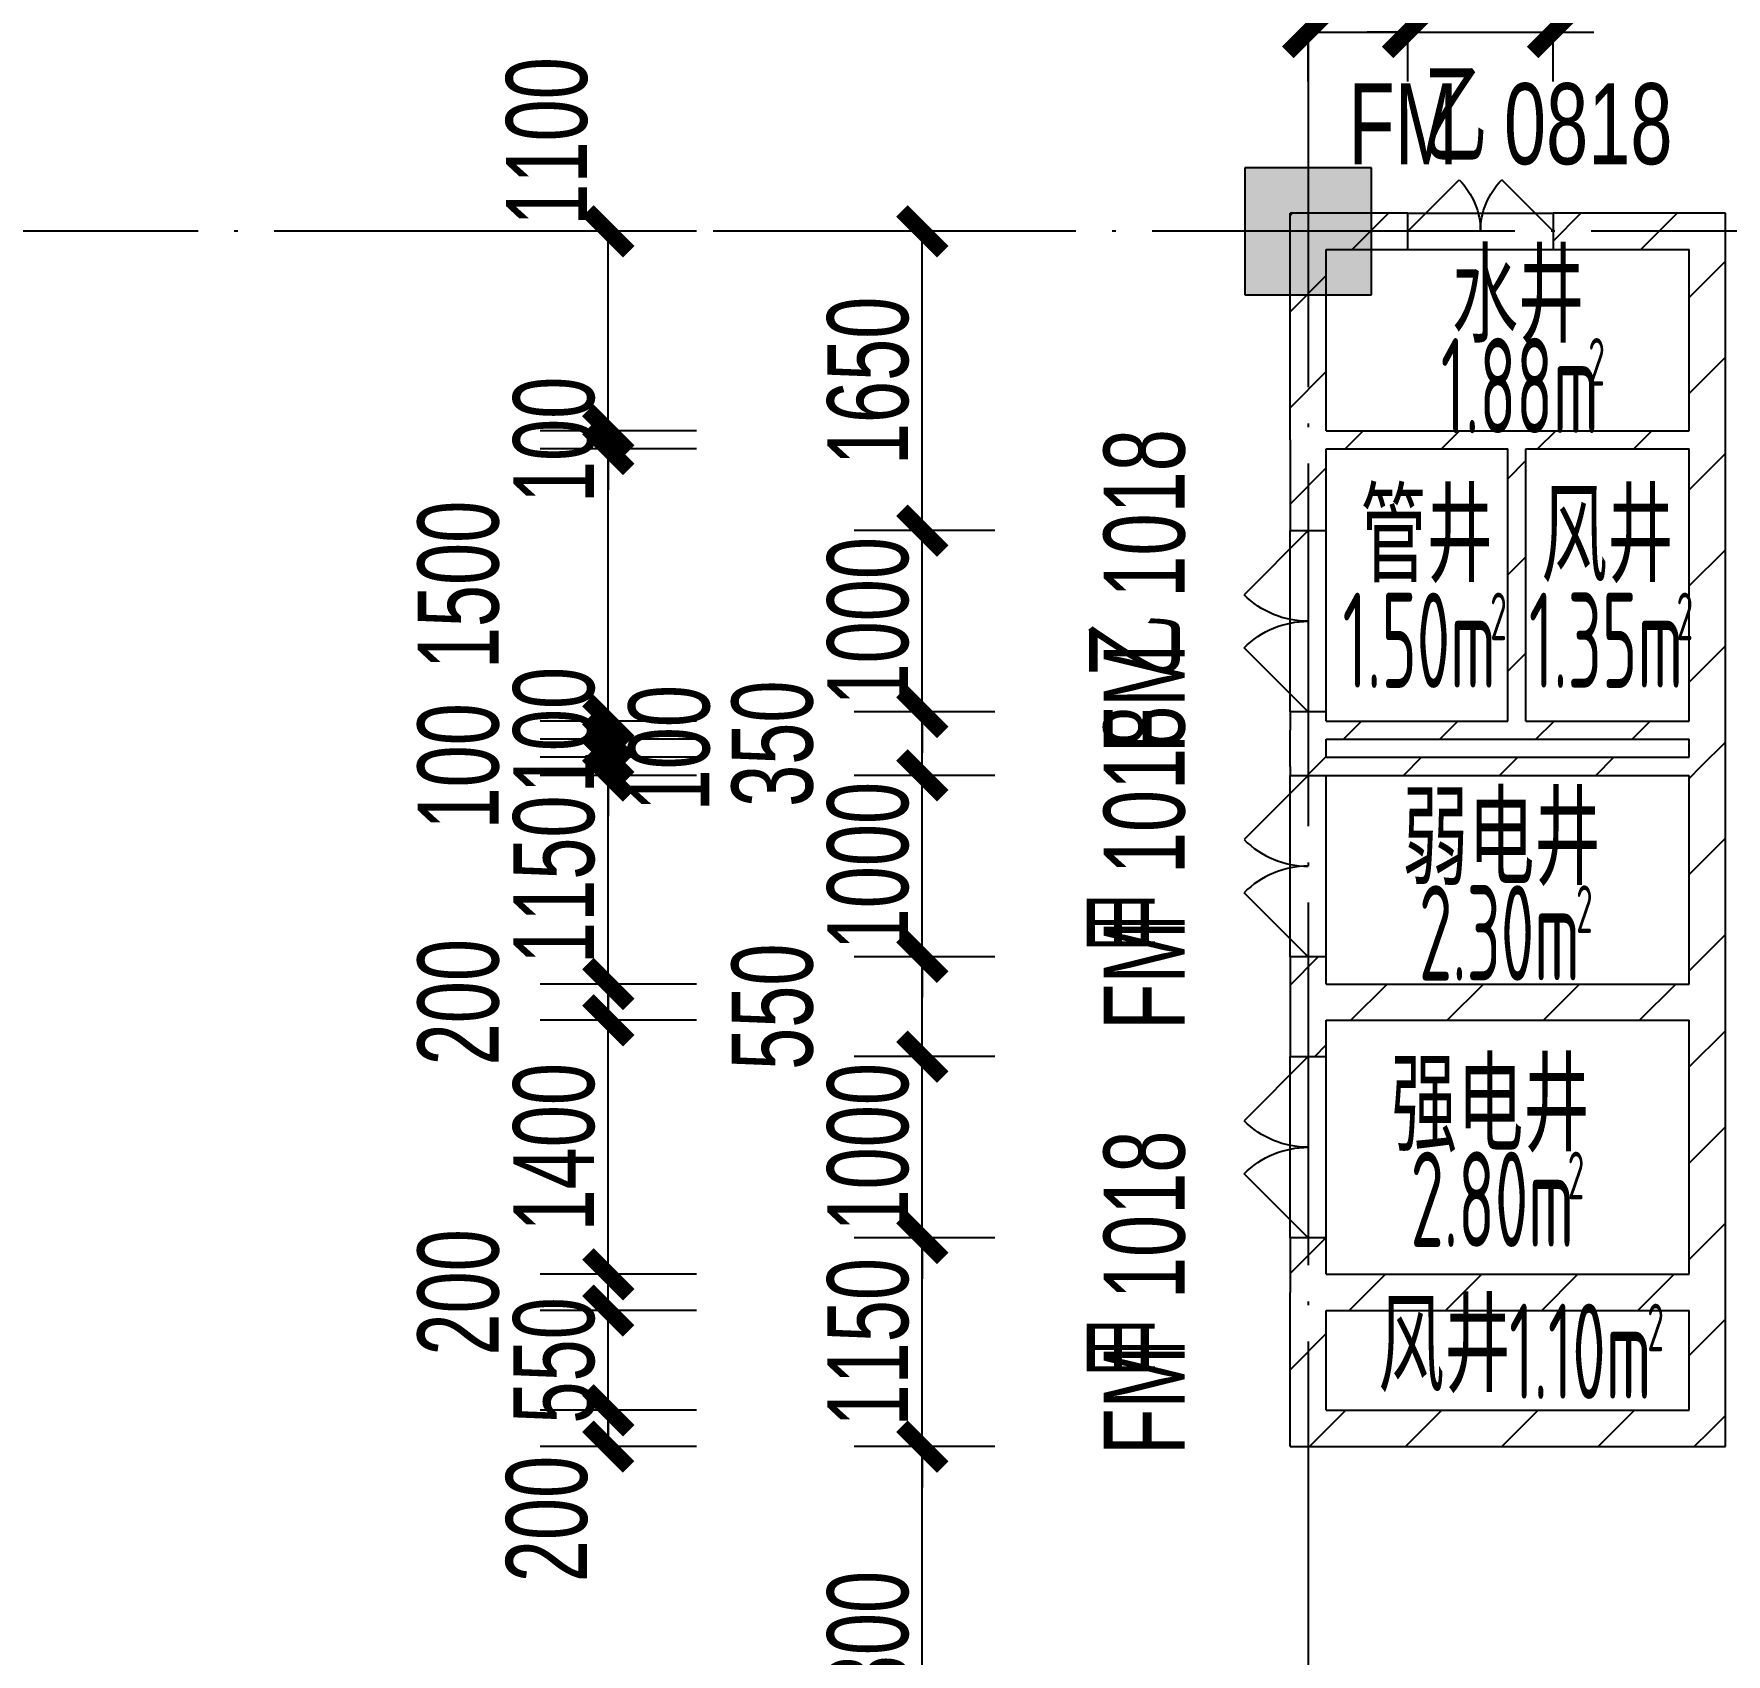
# Model space of a CAD drawing. Extents: x 1821501 to 1914341, y 446160 to 501460.
# Drawn here: x 1891615 to 1900945, y 474366 to 483299 of the extents above; entities that cross this region are included whole.
import ezdxf

# ---------------------------------------------------------------- set-up
doc = ezdxf.new("R2010")
doc.units = 0
doc.header["$LTSCALE"] = 1000
doc.linetypes.add('11#平面图$0$DOTE', pattern=[2.42, 2, -0.2, 0.02, -0.2])
doc.layers.get('0').update_dxf_attribs({"linetype": 'CONTINUOUS'})
doc.layers.get('Defpoints').update_dxf_attribs({"linetype": 'CONTINUOUS'})
for name, color, linetype in [('11#平面图$0$A-Anno-Dims', 3, 'CONTINUOUS'), ('11#平面图$0$A-Anno-Note', 241, 'CONTINUOUS'), ('11#平面图$0$A-Grid', 222, '11#平面图$0$DOTE'), ('11#平面图$0$A-Wall-Patt', 13, 'CONTINUOUS'), ('11#平面图$0$PUB_HATCH', 8, 'CONTINUOUS'), ('11#平面图$0$S-Cols', 90, 'CONTINUOUS'), ('11#平面图$0$WALL', 2, 'CONTINUOUS'), ('11#平面图$0$WINDOW', 4, 'CONTINUOUS'), ('11#平面图$0$WINDOW_TEXT', 7, 'CONTINUOUS')]:
    doc.layers.add(name, color=color, linetype=linetype)
doc.layers.add('11#平面图$0$尺寸标注-柱', color=3, linetype='CONTINUOUS', lineweight=18)
doc.styles.add('11#平面图$0$_TCH_DIM_T3', font='JZFZ_ENA', dxfattribs={"width": 0.7, "bigfont": 'JZFZ_CNB'})
doc.styles.add('11#平面图$0$_TCH_WINDOW', font='JZFZ_ENA', dxfattribs={"width": 0.7, "height": 5, "bigfont": 'JZFZ_CNB'})
doc.styles.add('11#平面图$0$STANDARD', font='GBENOR', dxfattribs={"bigfont": 'GBCBIG'})
doc.dimstyles.new('11#平面图$0$_TCH_ARCH&&150', dxfattribs={"dimtxt": 446.25, "dimasz": 225, "dimexe": 375, "dimexo": 375, "dimgap": 75, "dimtad": 1, "dimdec": 0, "dimzin": 0, "dimdsep": 46, "dimtxsty": '11#平面图$0$_TCH_DIM_T3', "dimblk": '11#平面图$0$_ArchTick', "dimcen": 0.09, "dimclrt": 7, "dimazin": 2, "dimtfac": 1, "dimtdec": 0, "dimtix": 1, "dimtmove": 2, "dimatfit": 3, "dimtolj": 1, "dimtzin": 0, "dimarcsym": 0})
pattern_1 = [(45, (0, 269.27), (-265.16515, 265.16515), [])]

# ---------------------------------------------------------------- blocks, each defined once
blk = doc.blocks.new('11#平面图$0$$DorLib2D$00000116')
at = {"color": 0}
for p, q in [((-0.5, 0), (-0.1464, 0.3536)), ((0.5, 0), (0.1464, 0.3536))]:
    blk.add_line(p, q, dxfattribs=at)
for centre, start, end in [((-0.5, 0), 0, 45), ((0.5, 0), 135, 180)]:
    blk.add_arc(centre, 0.5, start, end, dxfattribs=at)
blk = doc.blocks.new('11#平面图$0$A$C7CF12DCB')
at = {"layer": '11#平面图$0$A-Wall-Patt'}
blk.add_hatch(color=256, dxfattribs=at).paths.add_polyline_path([(67650, 25650), (66950, 25650), (66950, 24950), (67650, 24950)])
at = {"layer": '11#平面图$0$S-Cols'}
for p, q in [((67650, 25650), (66950, 25650)), ((66950, 25650), (66950, 24950)), ((67650, 24950), (67650, 25650)), ((66950, 24950), (67650, 24950))]:
    blk.add_line(p, q, dxfattribs=at)
blk = doc.blocks.new('11#平面图$0$_ArchTick')
at = {"color": 0, "linetype": 'ByBlock', "const_width": 0.4}
blk.add_lwpolyline([(-0.5, -0.5), (0.5, 0.5)], dxfattribs=at)
blk = doc.blocks.new('*D198')
at = {"layer": '11#平面图$0$A-Anno-Dims', "color": 0, "lineweight": -2, "transparency": 16777216}
for p, q in [((68531.3, 23825), (67757, 23825)), ((68132, 21525), (68132, 23825)), ((68531.3, 21525), (67757, 21525))]:
    blk.add_line(p, q, dxfattribs=at)
at = {"layer": 'Defpoints', "color": 0, "transparency": 16777216}
for p in [(68132, 23825), (68906.3, 23825), (68906.3, 21525)]:
    blk.add_point(p, dxfattribs=at)
at = {"layer": '11#平面图$0$A-Anno-Dims', "color": 0, "lineweight": -2, "transparency": 16777216, "xscale": 225, "yscale": 225, "zscale": 225}
for p, rotation in [((68132, 23825), 90), ((68132, 21525), 270)]:
    blk.add_blockref('11#平面图$0$_ArchTick', p, dxfattribs=dict(at, rotation=rotation))
at = {"layer": '11#平面图$0$A-Anno-Dims', "color": 7, "transparency": 16777216, "insert": (67833.9, 22675), "char_height": 446.25, "attachment_point": 5, "rotation": 90, "style": '11#平面图$0$_TCH_DIM_T3'}
blk.add_mtext('\\A1;2300', dxfattribs=at)
blk = doc.blocks.new('*D199')
at = {"layer": '11#平面图$0$A-Anno-Dims', "color": 0, "lineweight": -2, "transparency": 16777216}
for p, q in [((68132, 24975), (68132, 25200)), ((68531.3, 24975), (67757, 24975)), ((68132, 23825), (68132, 24975)), ((68531.3, 23825), (67757, 23825)), ((68132, 23825), (68132, 23600))]:
    blk.add_line(p, q, dxfattribs=at)
at = {"layer": 'Defpoints', "color": 0, "transparency": 16777216}
for p in [(68132, 24975), (68906.3, 24975), (68906.3, 23825)]:
    blk.add_point(p, dxfattribs=at)
at = {"layer": '11#平面图$0$A-Anno-Dims', "color": 0, "lineweight": -2, "transparency": 16777216, "xscale": 225, "yscale": 225, "zscale": 225}
for p, rotation in [((68132, 24975), 270), ((68132, 23825), 90)]:
    blk.add_blockref('11#平面图$0$_ArchTick', p, dxfattribs=dict(at, rotation=rotation))
at = {"layer": '11#平面图$0$A-Anno-Dims', "color": 7, "transparency": 16777216, "insert": (67833.9, 24400), "char_height": 446.25, "attachment_point": 5, "rotation": 90, "style": '11#平面图$0$_TCH_DIM_T3'}
blk.add_mtext('\\A1;1150', dxfattribs=at)
blk = doc.blocks.new('*D200')
at = {"layer": '11#平面图$0$A-Anno-Dims', "color": 0, "lineweight": -2, "transparency": 16777216}
for p, q in [((68132, 25975), (68132, 26200)), ((68531.3, 25975), (67757, 25975)), ((68132, 24975), (68132, 25975)), ((68531.3, 24975), (67757, 24975)), ((68132, 24975), (68132, 24750))]:
    blk.add_line(p, q, dxfattribs=at)
at = {"layer": 'Defpoints', "color": 0, "transparency": 16777216}
for p in [(68132, 25975), (68906.3, 25975), (68906.3, 24975)]:
    blk.add_point(p, dxfattribs=at)
at = {"layer": '11#平面图$0$A-Anno-Dims', "color": 0, "lineweight": -2, "transparency": 16777216, "xscale": 225, "yscale": 225, "zscale": 225}
for p, rotation in [((68132, 25975), 270), ((68132, 24975), 90)]:
    blk.add_blockref('11#平面图$0$_ArchTick', p, dxfattribs=dict(at, rotation=rotation))
at = {"layer": '11#平面图$0$A-Anno-Dims', "color": 7, "transparency": 16777216, "insert": (67833.9, 25475), "char_height": 446.25, "attachment_point": 5, "rotation": 90, "style": '11#平面图$0$_TCH_DIM_T3'}
blk.add_mtext('\\A1;1000', dxfattribs=at)
blk = doc.blocks.new('*D201')
at = {"layer": '11#平面图$0$A-Anno-Dims', "color": 0, "lineweight": -2, "transparency": 16777216}
for p, q in [((68531.3, 26525), (67757, 26525)), ((68132, 25975), (68132, 26525)), ((68531.3, 25975), (67757, 25975))]:
    blk.add_line(p, q, dxfattribs=at)
at = {"layer": 'Defpoints', "color": 0, "transparency": 16777216}
for p in [(68132, 26525), (68906.3, 26525), (68906.3, 25975)]:
    blk.add_point(p, dxfattribs=at)
at = {"layer": '11#平面图$0$A-Anno-Dims', "color": 0, "lineweight": -2, "transparency": 16777216, "xscale": 225, "yscale": 225, "zscale": 225}
for p, rotation in [((68132, 26525), 90), ((68132, 25975), 270)]:
    blk.add_blockref('11#平面图$0$_ArchTick', p, dxfattribs=dict(at, rotation=rotation))
at = {"layer": '11#平面图$0$A-Anno-Dims', "color": 7, "transparency": 16777216, "insert": (67307, 26250), "char_height": 446.25, "attachment_point": 5, "rotation": 90, "style": '11#平面图$0$_TCH_DIM_T3'}
blk.add_mtext('\\A1;550', dxfattribs=at)
blk = doc.blocks.new('*D202')
at = {"layer": '11#平面图$0$A-Anno-Dims', "color": 0, "lineweight": -2, "transparency": 16777216}
for p, q in [((68132, 27525), (68132, 27750)), ((68531.3, 27525), (67757, 27525)), ((68132, 26525), (68132, 27525)), ((68531.3, 26525), (67757, 26525)), ((68132, 26525), (68132, 26300))]:
    blk.add_line(p, q, dxfattribs=at)
at = {"layer": 'Defpoints', "color": 0, "transparency": 16777216}
for p in [(68132, 27525), (68906.3, 27525), (68906.3, 26525)]:
    blk.add_point(p, dxfattribs=at)
at = {"layer": '11#平面图$0$A-Anno-Dims', "color": 0, "lineweight": -2, "transparency": 16777216, "xscale": 225, "yscale": 225, "zscale": 225}
for p, rotation in [((68132, 27525), 270), ((68132, 26525), 90)]:
    blk.add_blockref('11#平面图$0$_ArchTick', p, dxfattribs=dict(at, rotation=rotation))
at = {"layer": '11#平面图$0$A-Anno-Dims', "color": 7, "transparency": 16777216, "insert": (67833.9, 27025), "char_height": 446.25, "attachment_point": 5, "rotation": 90, "style": '11#平面图$0$_TCH_DIM_T3'}
blk.add_mtext('\\A1;1000', dxfattribs=at)
blk = doc.blocks.new('*D203')
at = {"layer": '11#平面图$0$A-Anno-Dims', "color": 0, "lineweight": -2, "transparency": 16777216}
for p, q in [((68531.3, 27875), (67757, 27875)), ((68132, 27525), (68132, 27875)), ((68531.3, 27525), (67757, 27525))]:
    blk.add_line(p, q, dxfattribs=at)
at = {"layer": 'Defpoints', "color": 0, "transparency": 16777216}
for p in [(68132, 27875), (68906.3, 27875), (68906.3, 27525)]:
    blk.add_point(p, dxfattribs=at)
at = {"layer": '11#平面图$0$A-Anno-Dims', "color": 0, "lineweight": -2, "transparency": 16777216, "xscale": 225, "yscale": 225, "zscale": 225}
for p, rotation in [((68132, 27875), 90), ((68132, 27525), 270)]:
    blk.add_blockref('11#平面图$0$_ArchTick', p, dxfattribs=dict(at, rotation=rotation))
at = {"layer": '11#平面图$0$A-Anno-Dims', "color": 7, "transparency": 16777216, "insert": (67307, 27700), "char_height": 446.25, "attachment_point": 5, "rotation": 90, "style": '11#平面图$0$_TCH_DIM_T3'}
blk.add_mtext('\\A1;350', dxfattribs=at)
blk = doc.blocks.new('*D204')
at = {"layer": '11#平面图$0$A-Anno-Dims', "color": 0, "lineweight": -2, "transparency": 16777216}
for p, q in [((68132, 28875), (68132, 29100)), ((68531.3, 28875), (67757, 28875)), ((68132, 27875), (68132, 28875)), ((68531.3, 27875), (67757, 27875)), ((68132, 27875), (68132, 27650))]:
    blk.add_line(p, q, dxfattribs=at)
at = {"layer": 'Defpoints', "color": 0, "transparency": 16777216}
for p in [(68132, 28875), (68906.3, 28875), (68906.3, 27875)]:
    blk.add_point(p, dxfattribs=at)
at = {"layer": '11#平面图$0$A-Anno-Dims', "color": 0, "lineweight": -2, "transparency": 16777216, "xscale": 225, "yscale": 225, "zscale": 225}
for p, rotation in [((68132, 28875), 270), ((68132, 27875), 90)]:
    blk.add_blockref('11#平面图$0$_ArchTick', p, dxfattribs=dict(at, rotation=rotation))
at = {"layer": '11#平面图$0$A-Anno-Dims', "color": 7, "transparency": 16777216, "insert": (67833.9, 28375), "char_height": 446.25, "attachment_point": 5, "rotation": 90, "style": '11#平面图$0$_TCH_DIM_T3'}
blk.add_mtext('\\A1;1000', dxfattribs=at)
blk = doc.blocks.new('*D205')
at = {"layer": '11#平面图$0$A-Anno-Dims', "color": 0, "lineweight": -2, "transparency": 16777216}
for p, q in [((68531.3, 30525), (67757, 30525)), ((68132, 28875), (68132, 30525)), ((68531.3, 28875), (67757, 28875))]:
    blk.add_line(p, q, dxfattribs=at)
at = {"layer": 'Defpoints', "color": 0, "transparency": 16777216}
for p in [(68132, 30525), (68906.3, 30525), (68906.3, 28875)]:
    blk.add_point(p, dxfattribs=at)
at = {"layer": '11#平面图$0$A-Anno-Dims', "color": 0, "lineweight": -2, "transparency": 16777216, "xscale": 225, "yscale": 225, "zscale": 225}
for p, rotation in [((68132, 30525), 90), ((68132, 28875), 270)]:
    blk.add_blockref('11#平面图$0$_ArchTick', p, dxfattribs=dict(at, rotation=rotation))
at = {"layer": '11#平面图$0$A-Anno-Dims', "color": 7, "transparency": 16777216, "insert": (67833.9, 29700), "char_height": 446.25, "attachment_point": 5, "rotation": 90, "style": '11#平面图$0$_TCH_DIM_T3'}
blk.add_mtext('\\A1;1650', dxfattribs=at)
blk = doc.blocks.new('*D206')
at = {"layer": '11#平面图$0$A-Anno-Dims', "color": 0, "lineweight": -2, "transparency": 16777216}
for p, q in [((66886.7, 24025), (66025.7, 24025)), ((66400.7, 23825), (66400.7, 24025)), ((66886.7, 23825), (66025.7, 23825))]:
    blk.add_line(p, q, dxfattribs=at)
at = {"layer": 'Defpoints', "color": 0, "transparency": 16777216}
for p in [(66400.7, 24025), (67261.7, 24025), (67261.7, 23825)]:
    blk.add_point(p, dxfattribs=at)
at = {"layer": '11#平面图$0$A-Anno-Dims', "color": 0, "lineweight": -2, "transparency": 16777216, "xscale": 225, "yscale": 225, "zscale": 225}
for p, rotation in [((66400.7, 24025), 90), ((66400.7, 23825), 270)]:
    blk.add_blockref('11#平面图$0$_ArchTick', p, dxfattribs=dict(at, rotation=rotation))
at = {"layer": '11#平面图$0$A-Anno-Dims', "color": 7, "transparency": 16777216, "insert": (66063.2, 23425.6), "char_height": 446.25, "attachment_point": 5, "rotation": 90, "style": '11#平面图$0$_TCH_DIM_T3'}
blk.add_mtext('\\A1;200', dxfattribs=at)
blk = doc.blocks.new('*D207')
at = {"layer": '11#平面图$0$A-Anno-Dims', "color": 0, "lineweight": -2, "transparency": 16777216}
for p, q in [((66400.7, 24575), (66400.7, 24800)), ((66886.7, 24575), (66025.7, 24575)), ((66400.7, 24025), (66400.7, 24575)), ((66886.7, 24025), (66025.7, 24025)), ((66400.7, 24025), (66400.7, 23800))]:
    blk.add_line(p, q, dxfattribs=at)
at = {"layer": 'Defpoints', "color": 0, "transparency": 16777216}
for p in [(66400.7, 24575), (67261.7, 24575), (67261.7, 24025)]:
    blk.add_point(p, dxfattribs=at)
at = {"layer": '11#平面图$0$A-Anno-Dims', "color": 0, "lineweight": -2, "transparency": 16777216, "xscale": 225, "yscale": 225, "zscale": 225}
for p, rotation in [((66400.7, 24575), 270), ((66400.7, 24025), 90)]:
    blk.add_blockref('11#平面图$0$_ArchTick', p, dxfattribs=dict(at, rotation=rotation))
at = {"layer": '11#平面图$0$A-Anno-Dims', "color": 7, "transparency": 16777216, "insert": (66102.6, 24300), "char_height": 446.25, "attachment_point": 5, "rotation": 90, "style": '11#平面图$0$_TCH_DIM_T3'}
blk.add_mtext('\\A1;550', dxfattribs=at)
blk = doc.blocks.new('*D208')
at = {"layer": '11#平面图$0$A-Anno-Dims', "color": 0, "lineweight": -2, "transparency": 16777216}
for p, q in [((66886.7, 24775), (66025.7, 24775)), ((66400.7, 24575), (66400.7, 24775)), ((66886.7, 24575), (66025.7, 24575))]:
    blk.add_line(p, q, dxfattribs=at)
at = {"layer": 'Defpoints', "color": 0, "transparency": 16777216}
for p in [(66400.7, 24775), (67261.7, 24775), (67261.7, 24575)]:
    blk.add_point(p, dxfattribs=at)
at = {"layer": '11#平面图$0$A-Anno-Dims', "color": 0, "lineweight": -2, "transparency": 16777216, "xscale": 225, "yscale": 225, "zscale": 225}
for p, rotation in [((66400.7, 24775), 90), ((66400.7, 24575), 270)]:
    blk.add_blockref('11#平面图$0$_ArchTick', p, dxfattribs=dict(at, rotation=rotation))
at = {"layer": '11#平面图$0$A-Anno-Dims', "color": 7, "transparency": 16777216, "insert": (65575.7, 24675), "char_height": 446.25, "attachment_point": 5, "rotation": 90, "style": '11#平面图$0$_TCH_DIM_T3'}
blk.add_mtext('\\A1;200', dxfattribs=at)
blk = doc.blocks.new('*D209')
at = {"layer": '11#平面图$0$A-Anno-Dims', "color": 0, "lineweight": -2, "transparency": 16777216}
for p, q in [((66886.7, 26175), (66025.7, 26175)), ((66400.7, 24775), (66400.7, 26175)), ((66886.7, 24775), (66025.7, 24775))]:
    blk.add_line(p, q, dxfattribs=at)
at = {"layer": 'Defpoints', "color": 0, "transparency": 16777216}
for p in [(66400.7, 26175), (67261.7, 26175), (67261.7, 24775)]:
    blk.add_point(p, dxfattribs=at)
at = {"layer": '11#平面图$0$A-Anno-Dims', "color": 0, "lineweight": -2, "transparency": 16777216, "xscale": 225, "yscale": 225, "zscale": 225}
for p, rotation in [((66400.7, 26175), 90), ((66400.7, 24775), 270)]:
    blk.add_blockref('11#平面图$0$_ArchTick', p, dxfattribs=dict(at, rotation=rotation))
at = {"layer": '11#平面图$0$A-Anno-Dims', "color": 7, "transparency": 16777216, "insert": (66102.6, 25475), "char_height": 446.25, "attachment_point": 5, "rotation": 90, "style": '11#平面图$0$_TCH_DIM_T3'}
blk.add_mtext('\\A1;1400', dxfattribs=at)
blk = doc.blocks.new('*D210')
at = {"layer": '11#平面图$0$A-Anno-Dims', "color": 0, "lineweight": -2, "transparency": 16777216}
for p, q in [((66886.7, 26375), (66025.7, 26375)), ((66400.7, 26175), (66400.7, 26375)), ((66886.7, 26175), (66025.7, 26175))]:
    blk.add_line(p, q, dxfattribs=at)
at = {"layer": 'Defpoints', "color": 0, "transparency": 16777216}
for p in [(66400.7, 26375), (67261.7, 26375), (67261.7, 26175)]:
    blk.add_point(p, dxfattribs=at)
at = {"layer": '11#平面图$0$A-Anno-Dims', "color": 0, "lineweight": -2, "transparency": 16777216, "xscale": 225, "yscale": 225, "zscale": 225}
for p, rotation in [((66400.7, 26375), 90), ((66400.7, 26175), 270)]:
    blk.add_blockref('11#平面图$0$_ArchTick', p, dxfattribs=dict(at, rotation=rotation))
at = {"layer": '11#平面图$0$A-Anno-Dims', "color": 7, "transparency": 16777216, "insert": (65575.7, 26275), "char_height": 446.25, "attachment_point": 5, "rotation": 90, "style": '11#平面图$0$_TCH_DIM_T3'}
blk.add_mtext('\\A1;200', dxfattribs=at)
blk = doc.blocks.new('*D211')
at = {"layer": '11#平面图$0$A-Anno-Dims', "color": 0, "lineweight": -2, "transparency": 16777216}
for p, q in [((66400.7, 27525), (66400.7, 27750)), ((66886.7, 27525), (66025.7, 27525)), ((66400.7, 26375), (66400.7, 27525)), ((66886.7, 26375), (66025.7, 26375)), ((66400.7, 26375), (66400.7, 26150))]:
    blk.add_line(p, q, dxfattribs=at)
at = {"layer": 'Defpoints', "color": 0, "transparency": 16777216}
for p in [(66400.7, 27525), (67261.7, 27525), (67261.7, 26375)]:
    blk.add_point(p, dxfattribs=at)
at = {"layer": '11#平面图$0$A-Anno-Dims', "color": 0, "lineweight": -2, "transparency": 16777216, "xscale": 225, "yscale": 225, "zscale": 225}
for p, rotation in [((66400.7, 27525), 270), ((66400.7, 26375), 90)]:
    blk.add_blockref('11#平面图$0$_ArchTick', p, dxfattribs=dict(at, rotation=rotation))
at = {"layer": '11#平面图$0$A-Anno-Dims', "color": 7, "transparency": 16777216, "insert": (66102.6, 26950), "char_height": 446.25, "attachment_point": 5, "rotation": 90, "style": '11#平面图$0$_TCH_DIM_T3'}
blk.add_mtext('\\A1;1150', dxfattribs=at)
blk = doc.blocks.new('*D212')
at = {"layer": '11#平面图$0$A-Anno-Dims', "color": 0, "lineweight": -2, "transparency": 16777216}
for p, q in [((66400.7, 27625), (66400.7, 27850)), ((66886.7, 27625), (66025.7, 27625)), ((66400.7, 27525), (66400.7, 27625)), ((66886.7, 27525), (66025.7, 27525)), ((66400.7, 27525), (66400.7, 27300))]:
    blk.add_line(p, q, dxfattribs=at)
at = {"layer": 'Defpoints', "color": 0, "transparency": 16777216}
for p in [(66400.7, 27625), (67261.7, 27625), (67261.7, 27525)]:
    blk.add_point(p, dxfattribs=at)
at = {"layer": '11#平面图$0$A-Anno-Dims', "color": 0, "lineweight": -2, "transparency": 16777216, "xscale": 225, "yscale": 225, "zscale": 225}
for p, rotation in [((66400.7, 27625), 270), ((66400.7, 27525), 90)]:
    blk.add_blockref('11#平面图$0$_ArchTick', p, dxfattribs=dict(at, rotation=rotation))
at = {"layer": '11#平面图$0$A-Anno-Dims', "color": 7, "transparency": 16777216, "insert": (65575.7, 27575), "char_height": 446.25, "attachment_point": 5, "rotation": 90, "style": '11#平面图$0$_TCH_DIM_T3'}
blk.add_mtext('\\A1;100', dxfattribs=at)
blk = doc.blocks.new('*D213')
at = {"layer": '11#平面图$0$A-Anno-Dims', "color": 0, "lineweight": -2, "transparency": 16777216}
for p, q in [((66400.7, 27725), (66400.7, 27950)), ((66886.7, 27725), (66025.7, 27725)), ((66400.7, 27625), (66400.7, 27725)), ((66886.7, 27625), (66025.7, 27625)), ((66400.7, 27625), (66400.7, 27400))]:
    blk.add_line(p, q, dxfattribs=at)
at = {"layer": 'Defpoints', "color": 0, "transparency": 16777216}
for p in [(66400.7, 27725), (67261.7, 27725), (67261.7, 27625)]:
    blk.add_point(p, dxfattribs=at)
at = {"layer": '11#平面图$0$A-Anno-Dims', "color": 0, "lineweight": -2, "transparency": 16777216, "xscale": 225, "yscale": 225, "zscale": 225}
for p, rotation in [((66400.7, 27725), 270), ((66400.7, 27625), 90)]:
    blk.add_blockref('11#平面图$0$_ArchTick', p, dxfattribs=dict(at, rotation=rotation))
at = {"layer": '11#平面图$0$A-Anno-Dims', "color": 7, "transparency": 16777216, "insert": (66738.2, 27675), "char_height": 446.25, "attachment_point": 5, "rotation": 90, "style": '11#平面图$0$_TCH_DIM_T3'}
blk.add_mtext('\\A1;100', dxfattribs=at)
blk = doc.blocks.new('*D214')
at = {"layer": '11#平面图$0$A-Anno-Dims', "color": 0, "lineweight": -2, "transparency": 16777216}
for p, q in [((66400.7, 27825), (66400.7, 28050)), ((66886.7, 27825), (66025.7, 27825)), ((66400.7, 27725), (66400.7, 27825)), ((66886.7, 27725), (66025.7, 27725)), ((66400.7, 27725), (66400.7, 27500))]:
    blk.add_line(p, q, dxfattribs=at)
at = {"layer": 'Defpoints', "color": 0, "transparency": 16777216}
for p in [(66400.7, 27825), (67261.7, 27825), (67261.7, 27725)]:
    blk.add_point(p, dxfattribs=at)
at = {"layer": '11#平面图$0$A-Anno-Dims', "color": 0, "lineweight": -2, "transparency": 16777216, "xscale": 225, "yscale": 225, "zscale": 225}
for p, rotation in [((66400.7, 27825), 270), ((66400.7, 27725), 90)]:
    blk.add_blockref('11#平面图$0$_ArchTick', p, dxfattribs=dict(at, rotation=rotation))
at = {"layer": '11#平面图$0$A-Anno-Dims', "color": 7, "transparency": 16777216, "insert": (66102.6, 27775), "char_height": 446.25, "attachment_point": 5, "rotation": 90, "style": '11#平面图$0$_TCH_DIM_T3'}
blk.add_mtext('\\A1;100', dxfattribs=at)
blk = doc.blocks.new('*D215')
at = {"layer": '11#平面图$0$A-Anno-Dims', "color": 0, "lineweight": -2, "transparency": 16777216}
for p, q in [((66886.7, 29325), (66025.7, 29325)), ((66400.7, 27825), (66400.7, 29325)), ((66886.7, 27825), (66025.7, 27825))]:
    blk.add_line(p, q, dxfattribs=at)
at = {"layer": 'Defpoints', "color": 0, "transparency": 16777216}
for p in [(66400.7, 29325), (67261.7, 29325), (67261.7, 27825)]:
    blk.add_point(p, dxfattribs=at)
at = {"layer": '11#平面图$0$A-Anno-Dims', "color": 0, "lineweight": -2, "transparency": 16777216, "xscale": 225, "yscale": 225, "zscale": 225}
for p, rotation in [((66400.7, 29325), 90), ((66400.7, 27825), 270)]:
    blk.add_blockref('11#平面图$0$_ArchTick', p, dxfattribs=dict(at, rotation=rotation))
at = {"layer": '11#平面图$0$A-Anno-Dims', "color": 7, "transparency": 16777216, "insert": (65575.7, 28575), "char_height": 446.25, "attachment_point": 5, "rotation": 90, "style": '11#平面图$0$_TCH_DIM_T3'}
blk.add_mtext('\\A1;1500', dxfattribs=at)
blk = doc.blocks.new('*D216')
at = {"layer": '11#平面图$0$A-Anno-Dims', "color": 0, "lineweight": -2, "transparency": 16777216}
for p, q in [((66400.7, 29425), (66400.7, 29650)), ((66886.7, 29425), (66025.7, 29425)), ((66400.7, 29325), (66400.7, 29425)), ((66886.7, 29325), (66025.7, 29325)), ((66400.7, 29325), (66400.7, 29100))]:
    blk.add_line(p, q, dxfattribs=at)
at = {"layer": 'Defpoints', "color": 0, "transparency": 16777216}
for p in [(66400.7, 29425), (67261.7, 29425), (67261.7, 29325)]:
    blk.add_point(p, dxfattribs=at)
at = {"layer": '11#平面图$0$A-Anno-Dims', "color": 0, "lineweight": -2, "transparency": 16777216, "xscale": 225, "yscale": 225, "zscale": 225}
for p, rotation in [((66400.7, 29425), 270), ((66400.7, 29325), 90)]:
    blk.add_blockref('11#平面图$0$_ArchTick', p, dxfattribs=dict(at, rotation=rotation))
at = {"layer": '11#平面图$0$A-Anno-Dims', "color": 7, "transparency": 16777216, "insert": (66102.6, 29375), "char_height": 446.25, "attachment_point": 5, "rotation": 90, "style": '11#平面图$0$_TCH_DIM_T3'}
blk.add_mtext('\\A1;100', dxfattribs=at)
blk = doc.blocks.new('*D217')
at = {"layer": '11#平面图$0$A-Anno-Dims', "color": 0, "lineweight": -2, "transparency": 16777216}
for p, q in [((66886.7, 30525), (66025.7, 30525)), ((66400.7, 29425), (66400.7, 30525)), ((66886.7, 29425), (66025.7, 29425))]:
    blk.add_line(p, q, dxfattribs=at)
at = {"layer": 'Defpoints', "color": 0, "transparency": 16777216}
for p in [(66400.7, 30525), (67261.7, 30525), (67261.7, 29425)]:
    blk.add_point(p, dxfattribs=at)
at = {"layer": '11#平面图$0$A-Anno-Dims', "color": 0, "lineweight": -2, "transparency": 16777216, "xscale": 225, "yscale": 225, "zscale": 225}
for p, rotation in [((66400.7, 30525), 90), ((66400.7, 29425), 270)]:
    blk.add_blockref('11#平面图$0$_ArchTick', p, dxfattribs=dict(at, rotation=rotation))
at = {"layer": '11#平面图$0$A-Anno-Dims', "color": 7, "transparency": 16777216, "insert": (66063.2, 31020.5), "char_height": 446.25, "attachment_point": 5, "rotation": 90, "style": '11#平面图$0$_TCH_DIM_T3'}
blk.add_mtext('\\A1;1100', dxfattribs=at)
blk = doc.blocks.new('*D234')
at = {"layer": '11#平面图$0$A-Anno-Dims', "color": 0, "lineweight": -2, "transparency": 16777216}
for p, q in [((70259.1, 31350), (70259.1, 31998.7)), ((70809.1, 31350), (70809.1, 31998.7)), ((70259.1, 31623.7), (70809.1, 31623.7))]:
    blk.add_line(p, q, dxfattribs=at)
at = {"layer": 'Defpoints', "color": 0, "transparency": 16777216}
for p in [(70809.1, 31623.7), (70259.1, 30975), (70809.1, 30975)]:
    blk.add_point(p, dxfattribs=at)
at = {"layer": '11#平面图$0$A-Anno-Dims', "color": 0, "lineweight": -2, "transparency": 16777216, "xscale": 225, "yscale": 225, "zscale": 225, "rotation": 180}
blk.add_blockref('11#平面图$0$_ArchTick', (70259.1, 31623.7), dxfattribs=at)
at = {"layer": '11#平面图$0$A-Anno-Dims', "color": 0, "lineweight": -2, "transparency": 16777216, "xscale": 225, "yscale": 225, "zscale": 225}
blk.add_blockref('11#平面图$0$_ArchTick', (70809.1, 31623.7), dxfattribs=at)
at = {"layer": '11#平面图$0$A-Anno-Dims', "color": 7, "transparency": 16777216, "insert": (69859.7, 31961.2), "char_height": 446.25, "attachment_point": 5, "style": '11#平面图$0$_TCH_DIM_T3'}
blk.add_mtext('\\A1;550', dxfattribs=at)
blk = doc.blocks.new('*D235')
at = {"layer": '11#平面图$0$A-Anno-Dims', "color": 0, "lineweight": -2, "transparency": 16777216}
for p, q in [((70809.1, 31350), (70809.1, 31998.7)), ((71609.1, 31350), (71609.1, 31998.7)), ((70809.1, 31623.7), (70584.1, 31623.7)), ((70809.1, 31623.7), (71609.1, 31623.7)), ((71609.1, 31623.7), (71834.1, 31623.7))]:
    blk.add_line(p, q, dxfattribs=at)
at = {"layer": 'Defpoints', "color": 0, "transparency": 16777216}
for p in [(71609.1, 31623.7), (70809.1, 30975), (71609.1, 30975)]:
    blk.add_point(p, dxfattribs=at)
at = {"layer": '11#平面图$0$A-Anno-Dims', "color": 0, "lineweight": -2, "transparency": 16777216, "xscale": 225, "yscale": 225, "zscale": 225}
blk.add_blockref('11#平面图$0$_ArchTick', (70809.1, 31623.7), dxfattribs=at)
at = {"layer": '11#平面图$0$A-Anno-Dims', "color": 0, "lineweight": -2, "transparency": 16777216, "xscale": 225, "yscale": 225, "zscale": 225, "rotation": 180}
blk.add_blockref('11#平面图$0$_ArchTick', (71609.1, 31623.7), dxfattribs=at)
at = {"layer": '11#平面图$0$A-Anno-Dims', "color": 7, "transparency": 16777216, "insert": (71209.1, 31921.8), "char_height": 446.25, "attachment_point": 5, "style": '11#平面图$0$_TCH_DIM_T3'}
blk.add_mtext('\\A1;800', dxfattribs=at)
blk = doc.blocks.new('11#平面图$0$A$C39280DA7')
at = {"layer": '11#平面图$0$A-Anno-Note', "style": '11#平面图$0$STANDARD'}
for s, p in [('水井', (64258.8, 11723.1)), ('管井', (63754.1, 10402.4)), ('风井', (64751.3, 10402.4)), ('弱电井', (63984.4, 8732.8)), ('强电井', (63923.7, 7263.6)), ('风井', (63852.2, 5936.8))]:
    blk.add_text(s, height=506.38, dxfattribs=at).set_placement(p)
at = {"layer": '11#平面图$0$A-Anno-Note', "style": '11#平面图$0$STANDARD', "width": 0.6}
for s, height, p in [('1.88m', 525, (64197, 11223)), ('2', 262.5, (65010.7, 11485.5)), ('1.50m', 525, (63656, 9819.5)), ('2', 262.5, (64469.7, 10082)), ('1.35m', 525, (64683.1, 9819.5)), ('2', 262.5, (65496.8, 10082)), ('2.30m', 525, (64077, 8205.7)), ('2', 262.5, (64943.2, 8468.2)), ('2.80m', 525, (64030.6, 6737.3)), ('2', 262.5, (64896.9, 6999.8)), ('1.10m', 525, (64574.7, 5899.4)), ('2', 262.5, (65335.9, 6161.9))]:
    blk.add_text(s, height=height, dxfattribs=at).set_placement(p)
blk = doc.blocks.new('11#平面图$0$A$C124F583F')
at = {"layer": '11#平面图$0$A-Anno-Dims'}
for base, p1, p2, angle, picture, middle in [((70809.1, 31623.7), (70259.1, 30975), (70809.1, 30975), 360, '*D234', (69859.7, 31961.2)), ((66400.7, 30525), (67261.7, 29425), (67261.7, 30525), 90, '*D217', (66063.2, 31020.5)), ((66400.7, 29325), (67261.7, 27825), (67261.7, 29325), 90, '*D215', (65575.7, 28575)), ((66400.7, 27725), (67261.7, 27625), (67261.7, 27725), 90, '*D213', (66738.2, 27675)), ((68132, 27875), (68906.3, 27525), (68906.3, 27875), 90, '*D203', (67307, 27700)), ((66400.7, 27625), (67261.7, 27525), (67261.7, 27625), 90, '*D212', (65575.7, 27575)), ((66400.7, 26375), (67261.7, 26175), (67261.7, 26375), 90, '*D210', (65575.7, 26275)), ((68132, 26525), (68906.3, 25975), (68906.3, 26525), 90, '*D201', (67307, 26250)), ((66400.7, 24775), (67261.7, 24575), (67261.7, 24775), 90, '*D208', (65575.7, 24675)), ((66400.7, 24025), (67261.7, 23825), (67261.7, 24025), 90, '*D206', (66063.2, 23425.6))]:
    dim = blk.add_linear_dim(base=base, p1=p1, p2=p2, angle=angle, dimstyle='11#平面图$0$_TCH_ARCH&&150', dxfattribs=at)
    dim.commit()
    dim.dimension.update_dxf_attribs({"geometry": picture, "text_midpoint": middle, "dimtype": 129})
for p1, p2, distance, picture, middle in [((70809.1, 30975), (71609.1, 30975), 648.7, '*D235', (71209.1, 31921.8)), ((68906.3, 28875), (68906.3, 30525), 774.3, '*D205', (67833.9, 29700)), ((67261.7, 29325), (67261.7, 29425), 861, '*D216', (66102.6, 29375)), ((68906.3, 27875), (68906.3, 28875), 774.3, '*D204', (67833.9, 28375)), ((67261.7, 27725), (67261.7, 27825), 861, '*D214', (66102.6, 27775)), ((67261.7, 26375), (67261.7, 27525), 861, '*D211', (66102.6, 26950)), ((68906.3, 26525), (68906.3, 27525), 774.3, '*D202', (67833.9, 27025)), ((67261.7, 24775), (67261.7, 26175), 861, '*D209', (66102.6, 25475)), ((68906.3, 24975), (68906.3, 25975), 774.3, '*D200', (67833.9, 25475)), ((68906.3, 23825), (68906.3, 24975), 774.3, '*D199', (67833.9, 24400)), ((67261.7, 24025), (67261.7, 24575), 861, '*D207', (66102.6, 24300)), ((68906.3, 21525), (68906.3, 23825), 774.3, '*D198', (67833.9, 22675))]:
    dim = blk.add_aligned_dim(p1=p1, p2=p2, distance=distance, dimstyle='11#平面图$0$_TCH_ARCH&&150', dxfattribs=at)
    dim.commit()
    dim.dimension.update_dxf_attribs({"geometry": picture, "text_midpoint": middle})

msp = doc.modelspace()

# ---------------------------------------------------------------- hatches: boundary and pattern name
at = {"layer": '11#平面图$0$PUB_HATCH'}
h = msp.add_hatch(dxfattribs=at)
h.set_pattern_fill('普通砖', color=256, scale=150, style=0)
h.set_pattern_definition(pattern_1)
h.paths.add_polyline_path([(1898674, 481060.5), (1898740.6, 481110.5), (1898740.6, 482110.5), (1898540.6, 482310.5), (1898540.6, 481060.5)])
h = msp.add_hatch(dxfattribs=at)
h.set_pattern_fill('普通砖', color=256, scale=150, style=0)
h.set_pattern_definition(pattern_1)
h.paths.add_polyline_path([(1898740.6, 482110.5), (1899190.6, 482110.5), (1899190.6, 482310.5), (1898540.6, 482310.5)])
h = msp.add_hatch(dxfattribs=at)
h.set_pattern_fill('普通砖', color=256, scale=150, style=0)
h.set_pattern_definition(pattern_1)
h.paths.add_polyline_path([(1900940.6, 482310.5), (1899990.6, 482310.5), (1899990.6, 482110.5), (1900740.6, 482110.5)])
h = msp.add_hatch(dxfattribs=at)
h.set_pattern_fill('普通砖', color=256, scale=150, style=0)
h.set_pattern_definition(pattern_1)
h.paths.add_polyline_path([(1900807.3, 481060.5), (1900940.6, 481060.5), (1900940.6, 482310.5), (1900740.6, 482110.5), (1900740.6, 481110.5)])
h = msp.add_hatch(dxfattribs=at)
h.set_pattern_fill('普通砖', color=256, scale=150, style=0)
h.set_pattern_definition(pattern_1)
h.paths.add_polyline_path([(1898540.6, 481060.5), (1898540.6, 480560.5), (1898740.6, 480560.5), (1898740.6, 481010.5), (1898674, 481060.5)])
h = msp.add_hatch(dxfattribs=at)
h.set_pattern_fill('普通砖', color=256, scale=150, style=0)
h.set_pattern_definition(pattern_1)
h.paths.add_polyline_path([(1898674, 481060.5), (1898740.6, 481010.5), (1899740.6, 481010.5), (1899790.6, 481043.8), (1899790.6, 481110.5), (1898740.6, 481110.5)])
h = msp.add_hatch(dxfattribs=at)
h.set_pattern_fill('普通砖', color=256, scale=150, style=0)
h.set_pattern_definition(pattern_1)
h.paths.add_polyline_path([(1899790.6, 479477.2), (1899840.6, 479510.5), (1899840.6, 481010.5), (1899790.6, 481043.8), (1899740.6, 481010.5), (1899740.6, 479510.5)])
h = msp.add_hatch(dxfattribs=at)
h.set_pattern_fill('普通砖', color=256, scale=150, style=0)
h.set_pattern_definition(pattern_1)
h.paths.add_polyline_path([(1899790.6, 481043.8), (1899840.6, 481010.5), (1900740.6, 481010.5), (1900807.3, 481060.5), (1900740.6, 481110.5), (1899790.6, 481110.5)])
h = msp.add_hatch(dxfattribs=at)
h.set_pattern_fill('普通砖', color=256, scale=150, style=0)
h.set_pattern_definition(pattern_1)
h.paths.add_polyline_path([(1900807.3, 479460.5), (1900940.6, 479460.5), (1900940.6, 481060.5), (1900807.3, 481060.5), (1900740.6, 481010.5), (1900740.6, 479510.5)])
h = msp.add_hatch(dxfattribs=at)
h.set_pattern_fill('普通砖', color=256, scale=150, style=0)
h.set_pattern_definition(pattern_1)
h.paths.add_polyline_path([(1898740.6, 479510.5), (1898740.6, 479560.5), (1898540.6, 479560.5), (1898540.6, 479460.5), (1898674, 479460.5)])
h = msp.add_hatch(dxfattribs=at)
h.set_pattern_fill('普通砖', color=256, scale=150, style=0)
h.set_pattern_definition(pattern_1)
h.paths.add_polyline_path([(1898674, 479260.5), (1898740.6, 479310.5), (1898740.6, 479410.5), (1898674, 479460.5), (1898540.6, 479460.5), (1898540.6, 479260.5)])
h = msp.add_hatch(dxfattribs=at)
h.set_pattern_fill('普通砖', color=256, scale=150, style=0)
h.set_pattern_definition(pattern_1)
h.paths.add_polyline_path([(1898674, 479460.5), (1898740.6, 479410.5), (1899790.6, 479410.5), (1899790.6, 479477.2), (1899740.6, 479510.5), (1898740.6, 479510.5)])
h = msp.add_hatch(dxfattribs=at)
h.set_pattern_fill('普通砖', color=256, scale=150, style=0)
h.set_pattern_definition(pattern_1)
h.paths.add_polyline_path([(1899790.6, 479477.2), (1899790.6, 479410.5), (1900740.6, 479410.5), (1900807.3, 479460.5), (1900740.6, 479510.5), (1899840.6, 479510.5)])
h = msp.add_hatch(dxfattribs=at)
h.set_pattern_fill('普通砖', color=256, scale=150, style=0)
h.set_pattern_definition(pattern_1)
h.paths.add_polyline_path([(1900807.3, 479260.5), (1900940.6, 479260.5), (1900940.6, 479460.5), (1900807.3, 479460.5), (1900740.6, 479410.5), (1900740.6, 479310.5)])
h = msp.add_hatch(dxfattribs=at)
h.set_pattern_fill('普通砖', color=256, scale=150, style=0)
h.set_pattern_definition(pattern_1)
h.paths.add_polyline_path([(1898674, 479260.5), (1898740.6, 479210.5), (1900740.6, 479210.5), (1900807.3, 479260.5), (1900740.6, 479310.5), (1898740.6, 479310.5)])
h = msp.add_hatch(dxfattribs=at)
h.set_pattern_fill('普通砖', color=256, scale=150, style=0)
h.set_pattern_definition(pattern_1)
h.paths.add_polyline_path([(1898540.6, 479260.5), (1898540.6, 479210.5), (1898740.6, 479210.5), (1898674, 479260.5)])
h = msp.add_hatch(dxfattribs=at)
h.set_pattern_fill('普通砖', color=256, scale=150, style=0)
h.set_pattern_definition(pattern_1)
h.paths.add_polyline_path([(1900807.3, 477960.5), (1900940.6, 477960.5), (1900940.6, 479260.5), (1900807.3, 479260.5), (1900740.6, 479210.5), (1900740.6, 478060.5)])
h = msp.add_hatch(dxfattribs=at)
h.set_pattern_fill('普通砖', color=256, scale=150, style=0)
h.set_pattern_definition(pattern_1)
h.paths.add_polyline_path([(1898740.6, 478060.5), (1898740.6, 478210.5), (1898540.6, 478210.5), (1898540.6, 477960.5), (1898674, 477960.5)])
h = msp.add_hatch(dxfattribs=at)
h.set_pattern_fill('普通砖', color=256, scale=150, style=0)
h.set_pattern_definition(pattern_1)
h.paths.add_polyline_path([(1898674, 477960.5), (1898740.6, 477860.5), (1900740.6, 477860.5), (1900807.3, 477960.5), (1900740.6, 478060.5), (1898740.6, 478060.5)])
h = msp.add_hatch(dxfattribs=at)
h.set_pattern_fill('普通砖', color=256, scale=150, style=0)
h.set_pattern_definition(pattern_1)
h.paths.add_polyline_path([(1898540.6, 477960.5), (1898540.6, 477660.5), (1898740.6, 477660.5), (1898740.6, 477860.5), (1898674, 477960.5)])
h = msp.add_hatch(dxfattribs=at)
h.set_pattern_fill('普通砖', color=256, scale=150, style=0)
h.set_pattern_definition(pattern_1)
h.paths.add_polyline_path([(1900807.3, 476360.5), (1900940.6, 476360.5), (1900940.6, 477960.5), (1900807.3, 477960.5), (1900740.6, 477860.5), (1900740.6, 476460.5)])
h = msp.add_hatch(dxfattribs=at)
h.set_pattern_fill('普通砖', color=256, scale=150, style=0)
h.set_pattern_definition(pattern_1)
h.paths.add_polyline_path([(1898740.6, 476460.5), (1898740.6, 476660.5), (1898540.6, 476660.5), (1898540.6, 476360.5), (1898674, 476360.5)])
h = msp.add_hatch(dxfattribs=at)
h.set_pattern_fill('普通砖', color=256, scale=150, style=0)
h.set_pattern_definition(pattern_1)
h.paths.add_polyline_path([(1898674, 476360.5), (1898740.6, 476260.5), (1900740.6, 476260.5), (1900807.3, 476360.5), (1900740.6, 476460.5), (1898740.6, 476460.5)])
h = msp.add_hatch(dxfattribs=at)
h.set_pattern_fill('普通砖', color=256, scale=150, style=0)
h.set_pattern_definition(pattern_1)
h.paths.add_polyline_path([(1898540.6, 475510.5), (1898740.6, 475710.5), (1898740.6, 476260.5), (1898674, 476360.5), (1898540.6, 476360.5)])
h = msp.add_hatch(dxfattribs=at)
h.set_pattern_fill('普通砖', color=256, scale=150, style=0)
h.set_pattern_definition(pattern_1)
h.paths.add_polyline_path([(1900740.6, 475710.5), (1900940.6, 475510.5), (1900940.6, 476360.5), (1900807.3, 476360.5), (1900740.6, 476260.5)])
h = msp.add_hatch(dxfattribs=at)
h.set_pattern_fill('普通砖', color=256, scale=150, style=0)
h.set_pattern_definition(pattern_1)
h.paths.add_polyline_path([(1898740.6, 475710.5), (1898540.6, 475510.5), (1900940.6, 475510.5), (1900740.6, 475710.5)])

# ---------------------------------------------------------------- linework, layer by layer
at = {"layer": '11#平面图$0$A-Grid'}
for p, q in [((1898640.6, 490610.5), (1898640.6, 450860.5)), ((1907040.6, 482210.5), (1831440.6, 482210.5))]:
    msp.add_line(p, q, dxfattribs=at)
at = {"layer": '11#平面图$0$WALL'}
for p, q in [((1898540.6, 481060.5), (1898540.6, 482310.5)), ((1899190.6, 482310.5), (1898540.6, 482310.5)), ((1899190.6, 482110.5), (1899190.6, 482310.5)), ((1900940.6, 482310.5), (1899990.6, 482310.5)), ((1899990.6, 482310.5), (1899990.6, 482110.5)), ((1900940.6, 481060.5), (1900940.6, 482310.5)), ((1898740.6, 481110.5), (1898740.6, 482110.5)), ((1898740.6, 482110.5), (1899190.6, 482110.5)), ((1899990.6, 482110.5), (1900740.6, 482110.5)), ((1900740.6, 481110.5), (1900740.6, 482110.5)), ((1898540.6, 481060.5), (1898540.6, 480560.5)), ((1898740.6, 481110.5), (1899790.6, 481110.5)), ((1899790.6, 481110.5), (1900740.6, 481110.5)), ((1900940.6, 479460.5), (1900940.6, 481060.5)), ((1898740.6, 480560.5), (1898740.6, 481010.5)), ((1898740.6, 481010.5), (1899740.6, 481010.5)), ((1899740.6, 479510.5), (1899740.6, 481010.5)), ((1899840.6, 481010.5), (1900740.6, 481010.5)), ((1899840.6, 479510.5), (1899840.6, 481010.5)), ((1900740.6, 479510.5), (1900740.6, 481010.5)), ((1898540.6, 480560.5), (1898740.6, 480560.5)), ((1898740.6, 479560.5), (1898540.6, 479560.5)), ((1898540.6, 479560.5), (1898540.6, 479460.5)), ((1898740.6, 479510.5), (1898740.6, 479560.5)), ((1898540.6, 479260.5), (1898540.6, 479460.5)), ((1898740.6, 479510.5), (1899740.6, 479510.5)), ((1899840.6, 479510.5), (1900740.6, 479510.5)), ((1900940.6, 479260.5), (1900940.6, 479460.5)), ((1898740.6, 479310.5), (1898740.6, 479410.5)), ((1898740.6, 479410.5), (1899790.6, 479410.5)), ((1899790.6, 479410.5), (1900740.6, 479410.5)), ((1900740.6, 479310.5), (1900740.6, 479410.5)), ((1898740.6, 479310.5), (1900740.6, 479310.5)), ((1898540.6, 479260.5), (1898540.6, 479210.5)), ((1898540.6, 479210.5), (1898740.6, 479210.5)), ((1898740.6, 479210.5), (1900740.6, 479210.5)), ((1900740.6, 478060.5), (1900740.6, 479210.5)), ((1900940.6, 477960.5), (1900940.6, 479260.5)), ((1898740.6, 478210.5), (1898540.6, 478210.5)), ((1898540.6, 478210.5), (1898540.6, 477960.5)), ((1898740.6, 478060.5), (1898740.6, 478210.5)), ((1898740.6, 478060.5), (1900740.6, 478060.5)), ((1898540.6, 477960.5), (1898540.6, 477660.5)), ((1900940.6, 476360.5), (1900940.6, 477960.5)), ((1898740.6, 477660.5), (1898740.6, 477860.5)), ((1898740.6, 477860.5), (1900740.6, 477860.5)), ((1900740.6, 476460.5), (1900740.6, 477860.5)), ((1898540.6, 477660.5), (1898740.6, 477660.5)), ((1898740.6, 476660.5), (1898540.6, 476660.5)), ((1898540.6, 476660.5), (1898540.6, 476360.5)), ((1898740.6, 476460.5), (1898740.6, 476660.5)), ((1898740.6, 476460.5), (1900740.6, 476460.5)), ((1898540.6, 475510.5), (1898540.6, 476360.5)), ((1900940.6, 475510.5), (1900940.6, 476360.5)), ((1898740.6, 476260.5), (1900740.6, 476260.5)), ((1898740.6, 475710.5), (1898740.6, 476260.5)), ((1900740.6, 475710.5), (1900740.6, 476260.5)), ((1898740.6, 475710.5), (1900740.6, 475710.5)), ((1898540.6, 475510.5), (1900940.6, 475510.5))]:
    msp.add_line(p, q, dxfattribs=at)
at = {"layer": '11#平面图$0$WINDOW'}
for p, q in [((1899190.6, 482310.5), (1899990.6, 482310.5)), ((1899190.6, 482110.5), (1899990.6, 482110.5)), ((1898540.6, 479560.5), (1898540.6, 480560.5)), ((1898740.6, 479560.5), (1898740.6, 480560.5)), ((1898540.6, 478210.5), (1898540.6, 479210.5)), ((1898740.6, 478210.5), (1898740.6, 479210.5)), ((1898540.6, 476660.5), (1898540.6, 477660.5)), ((1898740.6, 476660.5), (1898740.6, 477660.5))]:
    msp.add_line(p, q, dxfattribs=at)

# ---------------------------------------------------------------- block references
at = {"layer": '11#平面图$0$A-Anno-Note'}
for name, p in [('11#平面图$0$A$C124F583F', (1828381.5, 451685.5)), ('11#平面图$0$A$C39280DA7', (1835174.5, 469873.8))]:
    msp.add_blockref(name, p, dxfattribs=at)
at = {"layer": '11#平面图$0$WINDOW', "xscale": -800, "yscale": 800, "zscale": -800}
msp.add_blockref('11#平面图$0$$DorLib2D$00000116', (1899590.6, 482210.5), dxfattribs=at)
at = {"layer": '11#平面图$0$WINDOW', "yscale": 1000, "rotation": 90}
for p, xscale, zscale in [((1898640.6, 480060.5), -1000, -1000), ((1898640.6, 478710.5), 1000, 1000), ((1898640.6, 477160.5), -1000, -1000)]:
    msp.add_blockref('11#平面图$0$$DorLib2D$00000116', p, dxfattribs=dict(at, xscale=xscale, zscale=zscale))
at = {"layer": '11#平面图$0$尺寸标注-柱'}
msp.add_blockref('11#平面图$0$A$C7CF12DCB', (1831340.6, 456910.5), dxfattribs=at)

# ---------------------------------------------------------------- texts
at = {"layer": '11#平面图$0$WINDOW_TEXT', "style": '11#平面图$0$_TCH_WINDOW', "width": 0.7}
for s, height, p in [('乙', 525, (1899278.9, 482580.5)), ('FM', 446.25, (1898862.4, 482580.5)), ('0818', 446.25, (1899719.9, 482580.5))]:
    msp.add_text(s, height=height, dxfattribs=at).set_placement(p)
for s, height, p in [('1018', 446.25, (1897959.4, 480190.4)), ('乙', 525, (1897959.4, 479749.4)), ('FM', 446.25, (1897959.4, 479332.9)), ('1018', 446.25, (1897959.4, 478665.9)), ('甲', 525, (1897959.4, 478224.9)), ('FM', 446.25, (1897959.4, 477808.4)), ('1018', 446.25, (1897959.4, 476323)), ('甲', 525, (1897959.4, 475882)), ('FM', 446.25, (1897959.4, 475465.5))]:
    msp.add_text(s, height=height, rotation=90, dxfattribs=at).set_placement(p)

doc.saveas('drawing.dxf')
